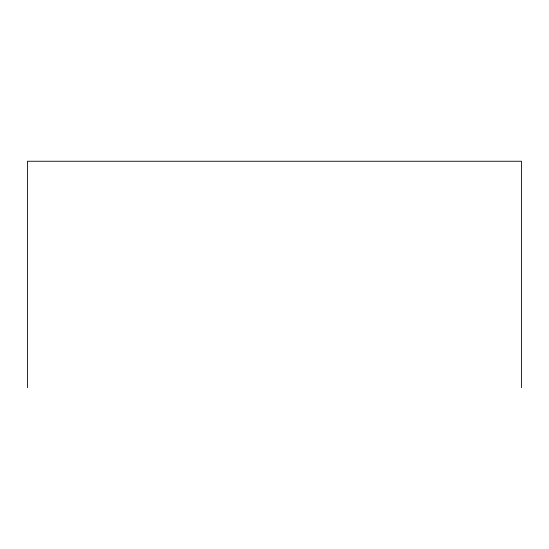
<?xml version="1.0" encoding="UTF-8"?>
<svg xmlns="http://www.w3.org/2000/svg" width="549" height="549" viewBox="0 0 549 549"><rect width="100%" height="100%" fill="white"/><g stroke="black" fill="none" stroke-linecap="round" stroke-linejoin="round"><path stroke-width="0.82" d="M521.55 387.745L521.55 161.255L27.45 161.255L27.45 387.745"/></g></svg>
